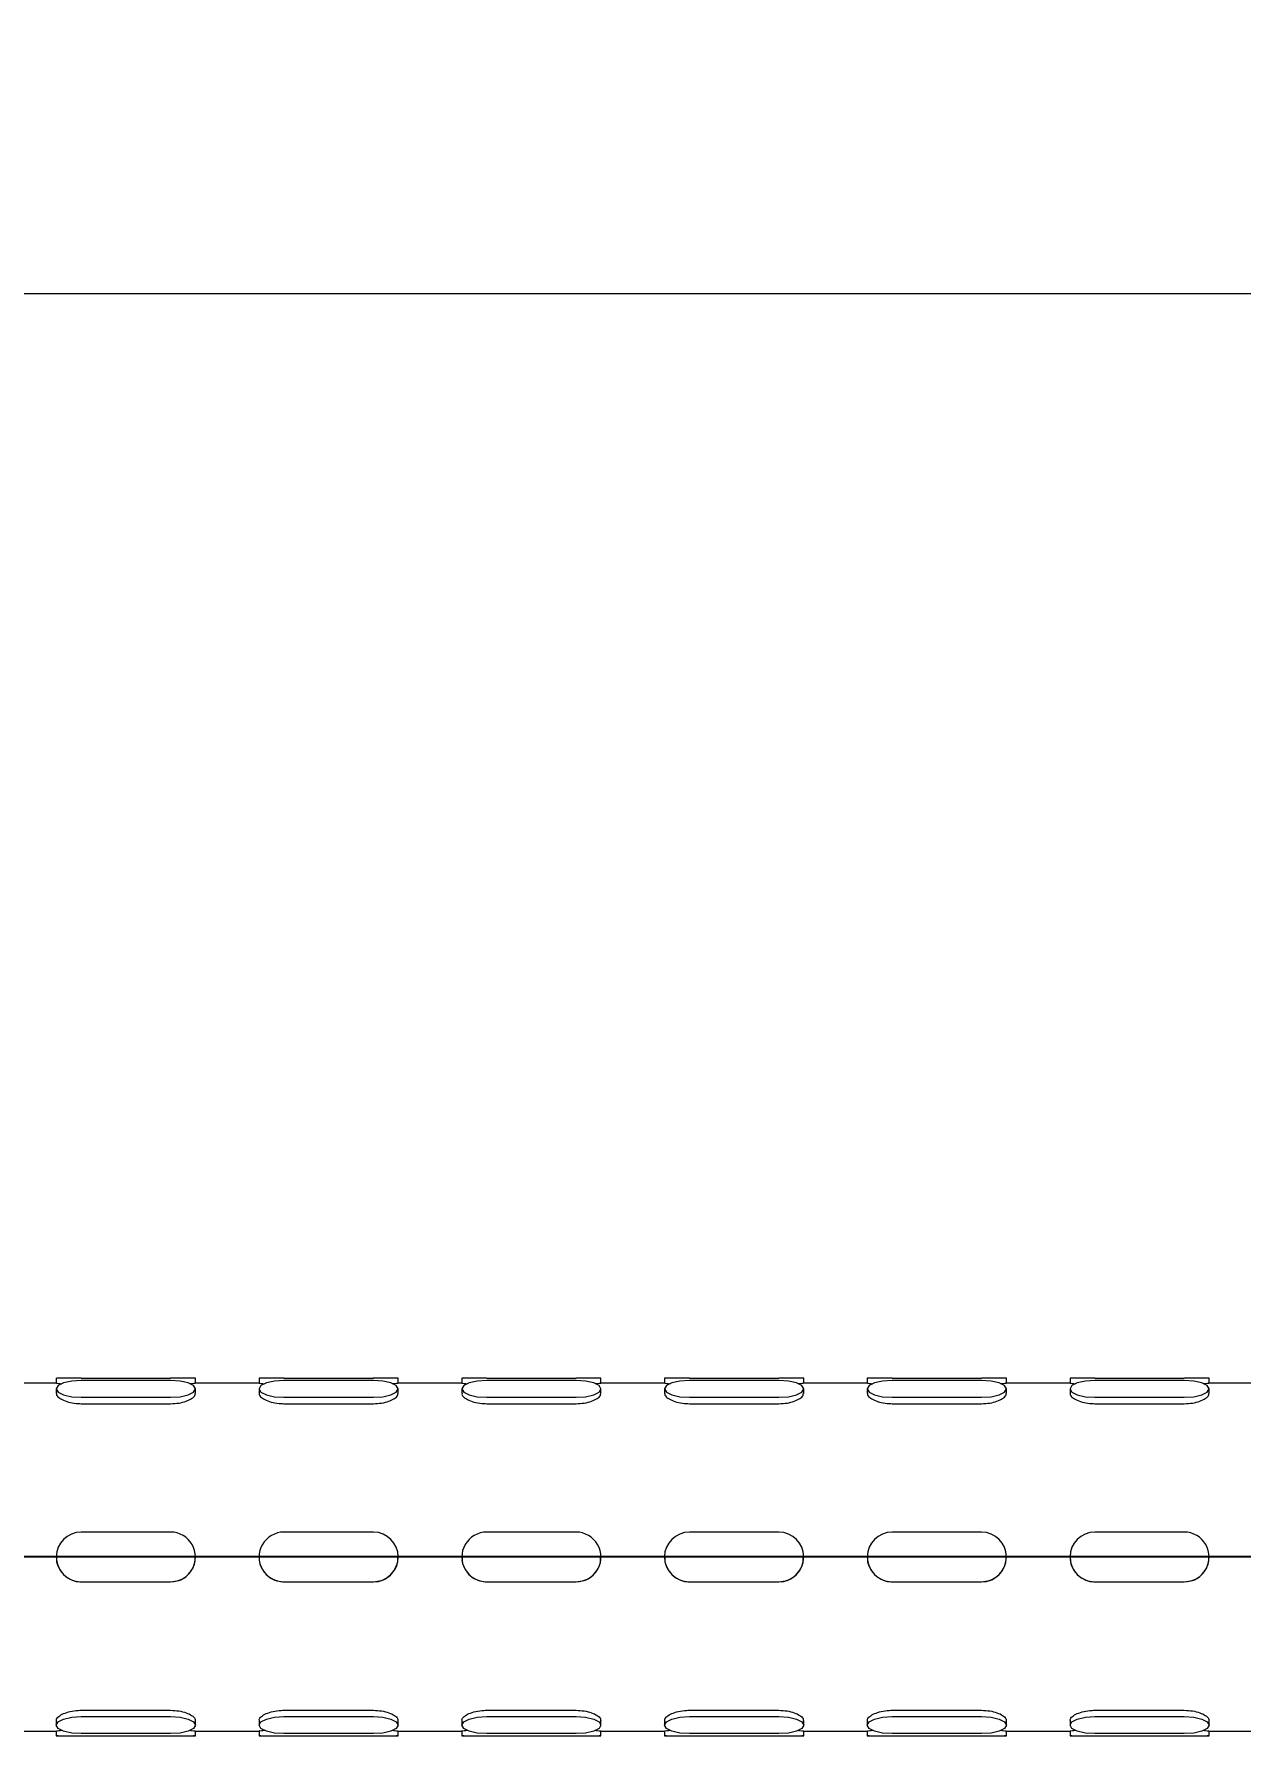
# Model space of a CAD drawing. Extents: x 0 to 2170, y 0 to 1590.
# Drawn here: x 549.4 to 670.3, y 1110.3 to 1280.7 of the extents above; entities that cross this region are included whole.
import ezdxf

# ---------------------------------------------------------------- set-up
doc = ezdxf.new("R2010")
doc.units = 0
doc.header["$LTSCALE"] = 10
doc.header["$MEASUREMENT"] = 0
doc.header["$PDMODE"] = 3
doc.header["$PDSIZE"] = -10
for name, pattern in [('CENTERX2', [20.32, 12.7, -2.54, 2.54, -2.54]), ('SLD-中心线', [34.29, 30.48, -1.27, 1.27, -1.27]), ('SLD-实线', [0])]:
    doc.linetypes.add(name, pattern=pattern)
doc.layers.get('0').update_dxf_attribs({"linetype": 'CONTINUOUS'})
doc.layers.get('DEFPOINTS').update_dxf_attribs({"linetype": 'CONTINUOUS'})
doc.layers.add('中心线层', color=1, linetype='CENTERX2', lineweight=25)
doc.styles.add('Daelim Dimension', font='')
doc.styles.get('Daelim Dimension').set_extended_font_data('나눔고딕')
doc.dimstyles.new('DEFAULT', dxfattribs={"dimscale": 2, "dimtxt": 2, "dimasz": 2, "dimexe": 0, "dimexo": 2, "dimgap": 1, "dimtad": 1, "dimdec": 0, "dimzin": 9, "dimdsep": 46, "dimtxsty": 'Daelim Dimension', "dimcen": 0.5, "dimclrd": 5, "dimclre": 5, "dimclrt": 256, "dimadec": 1, "dimazin": 0, "dimtfac": 1, "dimtdec": 0, "dimtix": 1, "dimtmove": 0, "dimatfit": 3, "dimfxl": 1, "dimtolj": 1, "dimtzin": 1, "dimlwd": 9, "dimlwe": 9, "dimarcsym": 0})

# ---------------------------------------------------------------- blocks, each defined once
blk = doc.blocks.new('SW_CENTERMARKSYMBOL_1')
at = {"layer": '中心线层', "color": 0}
blk.add_line((-1.25, 0), (-155.077, 0), dxfattribs=at)
blk = doc.blocks.new('*D4')
at = {"color": 5, "lineweight": 9, "transparency": 16777216}
for p, q in [((172.36, 1171.43), (172.36, 1254.66)), ((768.34, 1254.66), (176.36, 1254.66)), ((772.34, 1132.23), (772.34, 1254.66))]:
    blk.add_line(p, q, dxfattribs=at)
at = {"color": 5, "transparency": 16777216}
for points in [[(176.36, 1255.33), (176.36, 1253.99), (172.36, 1254.66)], [(768.34, 1255.33), (768.34, 1253.99), (772.34, 1254.66)]]:
    blk.add_solid(points, dxfattribs=at)
at = {"layer": 'DEFPOINTS', "color": 0, "transparency": 16777216}
for p in [(172.36, 1254.66), (172.36, 1167.43), (772.34, 1128.23)]:
    blk.add_point(p, dxfattribs=at)
at = {"color": 7, "transparency": 16777216, "insert": (481.06, 1267.55), "char_height": 20, "attachment_point": 5, "style": 'Daelim Dimension'}
blk.add_mtext('\\A1;600', dxfattribs=at)

msp = doc.modelspace()

# ---------------------------------------------------------------- linework, layer by layer
at = {"color": 7, "linetype": 'SLD-实线', "lineweight": 15}
for p, q in [((551.68, 1145.64), (545.25, 1145.64)), ((551.65, 1146.14), (551.65, 1145.64)), ((551.65, 1145.06), (551.65, 1144.59)), ((554.14, 1146.14), (563.09, 1146.14)), ((563.09, 1145.91), (554.14, 1145.91)), ((571.98, 1145.64), (565.55, 1145.64)), ((565.58, 1145.64), (565.58, 1146.14)), ((565.58, 1144.59), (565.58, 1145.06)), ((571.95, 1146.14), (571.95, 1145.64)), ((571.95, 1145.06), (571.95, 1144.59)), ((574.44, 1146.14), (583.39, 1146.14)), ((583.39, 1145.91), (574.44, 1145.91)), ((592.28, 1145.64), (585.85, 1145.64)), ((585.88, 1145.64), (585.88, 1146.14)), ((585.88, 1144.59), (585.88, 1145.06)), ((592.25, 1146.14), (592.25, 1145.64)), ((592.25, 1145.06), (592.25, 1144.59)), ((594.74, 1146.14), (603.69, 1146.14)), ((603.69, 1145.91), (594.74, 1145.91)), ((612.58, 1145.64), (606.15, 1145.64)), ((606.18, 1145.64), (606.18, 1146.14)), ((606.18, 1144.59), (606.18, 1145.06)), ((612.55, 1146.14), (612.55, 1145.64)), ((612.55, 1145.06), (612.55, 1144.59)), ((615.03, 1146.14), (623.99, 1146.14)), ((623.99, 1145.91), (615.03, 1145.91)), ((632.87, 1145.64), (626.44, 1145.64)), ((626.48, 1145.64), (626.48, 1146.14)), ((626.48, 1144.59), (626.48, 1145.06)), ((632.84, 1146.14), (632.84, 1145.64)), ((632.84, 1145.06), (632.84, 1144.59)), ((635.33, 1146.14), (644.29, 1146.14)), ((644.29, 1145.91), (635.33, 1145.91)), ((653.17, 1145.64), (646.74, 1145.64)), ((646.77, 1145.64), (646.77, 1146.14)), ((646.77, 1144.59), (646.77, 1145.06)), ((653.14, 1146.14), (653.14, 1145.64)), ((653.14, 1145.06), (653.14, 1144.59)), ((655.63, 1146.14), (664.58, 1146.14)), ((664.58, 1145.91), (655.63, 1145.91)), ((673.47, 1145.64), (667.04, 1145.64)), ((667.07, 1145.64), (667.07, 1146.14)), ((667.07, 1144.59), (667.07, 1145.06)), ((554.14, 1144.21), (563.09, 1144.21)), ((554.14, 1143.57), (563.09, 1143.57)), ((574.44, 1144.21), (583.39, 1144.21)), ((574.44, 1143.57), (583.39, 1143.57)), ((594.74, 1144.21), (603.69, 1144.21)), ((594.74, 1143.57), (603.69, 1143.57)), ((615.03, 1144.21), (623.99, 1144.21)), ((615.03, 1143.57), (623.99, 1143.57)), ((635.33, 1144.21), (644.29, 1144.21)), ((635.33, 1143.57), (644.29, 1143.57)), ((655.63, 1144.21), (664.58, 1144.21)), ((655.63, 1143.57), (664.58, 1143.57)), ((563.09, 1130.72), (554.14, 1130.72)), ((583.39, 1130.72), (574.44, 1130.72)), ((603.69, 1130.72), (594.74, 1130.72)), ((623.99, 1130.72), (615.03, 1130.72)), ((644.29, 1130.72), (635.33, 1130.72)), ((664.58, 1130.72), (655.63, 1130.72)), ((551.65, 1128.23), (551.65, 1128.23)), ((565.58, 1128.23), (565.58, 1128.23)), ((571.95, 1128.23), (571.95, 1128.23)), ((585.88, 1128.23), (585.88, 1128.23)), ((592.25, 1128.23), (592.25, 1128.23)), ((606.18, 1128.23), (606.18, 1128.23)), ((612.55, 1128.23), (612.55, 1128.23)), ((626.48, 1128.23), (626.48, 1128.23)), ((632.84, 1128.23), (632.84, 1128.23)), ((646.77, 1128.23), (646.77, 1128.23)), ((653.14, 1128.23), (653.14, 1128.23)), ((667.07, 1128.23), (667.07, 1128.23)), ((554.14, 1125.75), (563.09, 1125.75)), ((554.14, 1125.75), (563.09, 1125.75)), ((574.44, 1125.75), (583.39, 1125.75)), ((574.44, 1125.75), (583.39, 1125.75)), ((594.74, 1125.75), (603.69, 1125.75)), ((594.74, 1125.75), (603.69, 1125.75)), ((615.03, 1125.75), (623.99, 1125.75)), ((615.03, 1125.75), (623.99, 1125.75)), ((635.33, 1125.75), (644.29, 1125.75)), ((635.33, 1125.75), (644.29, 1125.75)), ((655.63, 1125.75), (664.58, 1125.75)), ((655.63, 1125.75), (664.58, 1125.75)), ((554.14, 1112.89), (563.09, 1112.89)), ((574.44, 1112.89), (583.39, 1112.89)), ((594.74, 1112.89), (603.69, 1112.89)), ((615.03, 1112.89), (623.99, 1112.89)), ((635.33, 1112.89), (644.29, 1112.89)), ((655.63, 1112.89), (664.58, 1112.89)), ((545.28, 1110.81), (551.65, 1110.81)), ((551.65, 1111.87), (551.65, 1111.4)), ((551.65, 1110.82), (551.65, 1110.32)), ((554.14, 1112.25), (563.09, 1112.25)), ((565.58, 1111.4), (565.58, 1111.87)), ((565.58, 1110.32), (565.58, 1110.82)), ((565.58, 1110.81), (571.95, 1110.81)), ((571.95, 1111.87), (571.95, 1111.4)), ((571.95, 1110.82), (571.95, 1110.32)), ((574.44, 1112.25), (583.39, 1112.25)), ((585.88, 1111.4), (585.88, 1111.87)), ((585.88, 1110.32), (585.88, 1110.82)), ((585.88, 1110.81), (592.25, 1110.81)), ((592.25, 1111.87), (592.25, 1111.4)), ((592.25, 1110.82), (592.25, 1110.32)), ((594.74, 1112.25), (603.69, 1112.25)), ((606.18, 1111.4), (606.18, 1111.87)), ((606.18, 1110.32), (606.18, 1110.82)), ((606.18, 1110.81), (612.55, 1110.81)), ((612.55, 1111.87), (612.55, 1111.4)), ((612.55, 1110.82), (612.55, 1110.32)), ((615.03, 1112.25), (623.99, 1112.25)), ((626.48, 1111.4), (626.48, 1111.87)), ((626.48, 1110.32), (626.48, 1110.82)), ((626.48, 1110.81), (632.84, 1110.81)), ((632.84, 1111.87), (632.84, 1111.4)), ((632.84, 1110.82), (632.84, 1110.32)), ((635.33, 1112.25), (644.29, 1112.25)), ((646.77, 1111.4), (646.77, 1111.87)), ((646.77, 1110.32), (646.77, 1110.82)), ((646.77, 1110.81), (653.14, 1110.81)), ((653.14, 1111.87), (653.14, 1111.4)), ((653.14, 1110.82), (653.14, 1110.32)), ((655.63, 1112.25), (664.58, 1112.25)), ((667.07, 1111.4), (667.07, 1111.87)), ((667.07, 1110.32), (667.07, 1110.82)), ((667.07, 1110.81), (673.44, 1110.81)), ((563.09, 1110.55), (554.14, 1110.55)), ((554.14, 1110.32), (563.09, 1110.32)), ((563.09, 1110.31), (554.14, 1110.31)), ((583.39, 1110.55), (574.44, 1110.55)), ((574.44, 1110.32), (583.39, 1110.32)), ((583.39, 1110.31), (574.44, 1110.31)), ((603.69, 1110.55), (594.74, 1110.55)), ((594.74, 1110.32), (603.69, 1110.32)), ((603.69, 1110.31), (594.74, 1110.31)), ((623.99, 1110.55), (615.03, 1110.55)), ((615.03, 1110.32), (623.99, 1110.32)), ((623.99, 1110.31), (615.03, 1110.31)), ((644.29, 1110.55), (635.33, 1110.55)), ((635.33, 1110.32), (644.29, 1110.32)), ((644.29, 1110.31), (635.33, 1110.31)), ((664.58, 1110.55), (655.63, 1110.55)), ((655.63, 1110.32), (664.58, 1110.32)), ((664.58, 1110.31), (655.63, 1110.31))]:
    msp.add_line(p, q, dxfattribs=at)
at = {"color": 7, "linetype": 'SLD-实线', "lineweight": 15, "flags": 128}
for points in [[(554.14, 1145.91), (553.19, 1145.84), (552.38, 1145.66), (551.84, 1145.38), (551.65, 1145.06), (551.84, 1144.73), (552.38, 1144.46), (553.19, 1144.27), (554.14, 1144.21)], [(563.09, 1144.21), (564.05, 1144.27), (564.85, 1144.46), (565.39, 1144.73), (565.58, 1145.06), (565.39, 1145.38), (564.85, 1145.66), (564.05, 1145.84), (563.09, 1145.91)], [(574.44, 1145.91), (573.49, 1145.84), (572.68, 1145.66), (572.14, 1145.38), (571.95, 1145.06), (572.14, 1144.73), (572.68, 1144.46), (573.49, 1144.27), (574.44, 1144.21)], [(583.39, 1144.21), (584.34, 1144.27), (585.15, 1144.46), (585.69, 1144.73), (585.88, 1145.06), (585.69, 1145.38), (585.15, 1145.66), (584.34, 1145.84), (583.39, 1145.91)], [(594.74, 1145.91), (593.78, 1145.84), (592.98, 1145.66), (592.44, 1145.38), (592.25, 1145.06), (592.44, 1144.73), (592.98, 1144.46), (593.78, 1144.27), (594.74, 1144.21)], [(603.69, 1144.21), (604.64, 1144.27), (605.45, 1144.46), (605.99, 1144.73), (606.18, 1145.06), (605.99, 1145.38), (605.45, 1145.66), (604.64, 1145.84), (603.69, 1145.91)], [(615.03, 1145.91), (614.08, 1145.84), (613.27, 1145.66), (612.74, 1145.38), (612.55, 1145.06), (612.74, 1144.73), (613.27, 1144.46), (614.08, 1144.27), (615.03, 1144.21)], [(623.99, 1144.21), (624.94, 1144.27), (625.75, 1144.46), (626.29, 1144.73), (626.48, 1145.06), (626.29, 1145.38), (625.75, 1145.66), (624.94, 1145.84), (623.99, 1145.91)], [(635.33, 1145.91), (634.38, 1145.84), (633.57, 1145.66), (633.03, 1145.38), (632.84, 1145.06), (633.03, 1144.73), (633.57, 1144.46), (634.38, 1144.27), (635.33, 1144.21)], [(644.29, 1144.21), (645.24, 1144.27), (646.05, 1144.46), (646.58, 1144.73), (646.77, 1145.06), (646.58, 1145.38), (646.05, 1145.66), (645.24, 1145.84), (644.29, 1145.91)], [(655.63, 1145.91), (654.68, 1145.84), (653.87, 1145.66), (653.33, 1145.38), (653.14, 1145.06), (653.33, 1144.73), (653.87, 1144.46), (654.68, 1144.27), (655.63, 1144.21)], [(664.58, 1144.21), (665.54, 1144.27), (666.34, 1144.46), (666.88, 1144.73), (667.07, 1145.06), (666.88, 1145.38), (666.34, 1145.66), (665.54, 1145.84), (664.58, 1145.91)], [(554.14, 1110.55), (553.19, 1110.61), (552.38, 1110.8), (551.84, 1111.07), (551.65, 1111.4), (551.84, 1111.72), (552.38, 1112), (553.19, 1112.19), (554.14, 1112.25)], [(563.09, 1112.25), (564.05, 1112.19), (564.85, 1112), (565.39, 1111.72), (565.58, 1111.4), (565.39, 1111.07), (564.85, 1110.8), (564.05, 1110.61), (563.09, 1110.55)], [(574.44, 1110.55), (573.49, 1110.61), (572.68, 1110.8), (572.14, 1111.07), (571.95, 1111.4), (572.14, 1111.72), (572.68, 1112), (573.49, 1112.19), (574.44, 1112.25)], [(583.39, 1112.25), (584.34, 1112.19), (585.15, 1112), (585.69, 1111.72), (585.88, 1111.4), (585.69, 1111.07), (585.15, 1110.8), (584.34, 1110.61), (583.39, 1110.55)], [(594.74, 1110.55), (593.78, 1110.61), (592.98, 1110.8), (592.44, 1111.07), (592.25, 1111.4), (592.44, 1111.72), (592.98, 1112), (593.78, 1112.19), (594.74, 1112.25)], [(603.69, 1112.25), (604.64, 1112.19), (605.45, 1112), (605.99, 1111.72), (606.18, 1111.4), (605.99, 1111.07), (605.45, 1110.8), (604.64, 1110.61), (603.69, 1110.55)], [(615.03, 1110.55), (614.08, 1110.61), (613.27, 1110.8), (612.74, 1111.07), (612.55, 1111.4), (612.74, 1111.72), (613.27, 1112), (614.08, 1112.19), (615.03, 1112.25)], [(623.99, 1112.25), (624.94, 1112.19), (625.75, 1112), (626.29, 1111.72), (626.48, 1111.4), (626.29, 1111.07), (625.75, 1110.8), (624.94, 1110.61), (623.99, 1110.55)], [(635.33, 1110.55), (634.38, 1110.61), (633.57, 1110.8), (633.03, 1111.07), (632.84, 1111.4), (633.03, 1111.72), (633.57, 1112), (634.38, 1112.19), (635.33, 1112.25)], [(644.29, 1112.25), (645.24, 1112.19), (646.05, 1112), (646.58, 1111.72), (646.77, 1111.4), (646.58, 1111.07), (646.05, 1110.8), (645.24, 1110.61), (644.29, 1110.55)], [(655.63, 1110.55), (654.68, 1110.61), (653.87, 1110.8), (653.33, 1111.07), (653.14, 1111.4), (653.33, 1111.72), (653.87, 1112), (654.68, 1112.19), (655.63, 1112.25)], [(664.58, 1112.25), (665.54, 1112.19), (666.34, 1112), (666.88, 1111.72), (667.07, 1111.4), (666.88, 1111.07), (666.34, 1110.8), (665.54, 1110.61), (664.58, 1110.55)], [(554.14, 1110.31), (553.19, 1110.31), (552.38, 1110.31), (551.84, 1110.32), (551.65, 1110.32), (551.84, 1110.32), (552.38, 1110.32), (553.19, 1110.32), (554.14, 1110.32)], [(563.09, 1110.32), (564.05, 1110.32), (564.85, 1110.32), (565.39, 1110.32), (565.58, 1110.32), (565.39, 1110.32), (564.85, 1110.31), (564.05, 1110.31), (563.09, 1110.31)], [(574.44, 1110.31), (573.49, 1110.31), (572.68, 1110.31), (572.14, 1110.32), (571.95, 1110.32), (572.14, 1110.32), (572.68, 1110.32), (573.49, 1110.32), (574.44, 1110.32)], [(583.39, 1110.32), (584.34, 1110.32), (585.15, 1110.32), (585.69, 1110.32), (585.88, 1110.32), (585.69, 1110.32), (585.15, 1110.31), (584.34, 1110.31), (583.39, 1110.31)], [(594.74, 1110.31), (593.78, 1110.31), (592.98, 1110.31), (592.44, 1110.32), (592.25, 1110.32), (592.44, 1110.32), (592.98, 1110.32), (593.78, 1110.32), (594.74, 1110.32)], [(603.69, 1110.32), (604.64, 1110.32), (605.45, 1110.32), (605.99, 1110.32), (606.18, 1110.32), (605.99, 1110.32), (605.45, 1110.31), (604.64, 1110.31), (603.69, 1110.31)], [(615.03, 1110.31), (614.08, 1110.31), (613.27, 1110.31), (612.74, 1110.32), (612.55, 1110.32), (612.74, 1110.32), (613.27, 1110.32), (614.08, 1110.32), (615.03, 1110.32)], [(623.99, 1110.32), (624.94, 1110.32), (625.75, 1110.32), (626.29, 1110.32), (626.48, 1110.32), (626.29, 1110.32), (625.75, 1110.31), (624.94, 1110.31), (623.99, 1110.31)], [(635.33, 1110.31), (634.38, 1110.31), (633.57, 1110.31), (633.03, 1110.32), (632.84, 1110.32), (633.03, 1110.32), (633.57, 1110.32), (634.38, 1110.32), (635.33, 1110.32)], [(644.29, 1110.32), (645.24, 1110.32), (646.05, 1110.32), (646.58, 1110.32), (646.77, 1110.32), (646.58, 1110.32), (646.05, 1110.31), (645.24, 1110.31), (644.29, 1110.31)], [(655.63, 1110.31), (654.68, 1110.31), (653.87, 1110.31), (653.33, 1110.32), (653.14, 1110.32), (653.33, 1110.32), (653.87, 1110.32), (654.68, 1110.32), (655.63, 1110.32)], [(664.58, 1110.32), (665.54, 1110.32), (666.34, 1110.32), (666.88, 1110.32), (667.07, 1110.32), (666.88, 1110.32), (666.34, 1110.31), (665.54, 1110.31), (664.58, 1110.31)]]:
    msp.add_lwpolyline(points, dxfattribs=at)
at = {"color": 7, "linetype": 'SLD-实线', "lineweight": 15}
for centre, radius, start, end in [((553.52, -78.96), 1225.1, 89.9709, 90.08724), ((563.72, -79), 1225.14, 89.91276, 90.0291), ((573.82, -79), 1225.14, 89.9709, 90.08724), ((584.01, -78.96), 1225.1, 89.91276, 90.0291), ((594.11, -78.99), 1225.13, 89.9709, 90.08724), ((604.31, -78.99), 1225.13, 89.91276, 90.0291), ((614.41, -78.99), 1225.12, 89.9709, 90.08724), ((624.61, -78.98), 1225.12, 89.91276, 90.0291), ((634.71, -78.97), 1225.11, 89.9709, 90.08724), ((644.91, -78.99), 1225.12, 89.91276, 90.0291), ((655.01, -78.98), 1225.12, 89.9709, 90.08724), ((665.21, -78.99), 1225.12, 89.91276, 90.0291), ((554.14, 1128.23), 2.49, 90, 270), ((563.09, 1128.23), 2.49, 269.9998, 90.0002), ((574.44, 1128.23), 2.49, 89.9998, 270.0002), ((583.39, 1128.23), 2.49, 270, 90), ((594.74, 1128.23), 2.49, 89.9999, 270.0001), ((603.69, 1128.23), 2.49, 269.9999, 90.0001), ((615.03, 1128.23), 2.49, 90.0001, 269.9999), ((623.99, 1128.23), 2.49, 270, 90), ((635.33, 1128.23), 2.49, 90, 270), ((644.29, 1128.23), 2.49, 270.0001, 89.9999), ((655.63, 1128.23), 2.49, 90, 270), ((664.58, 1128.23), 2.49, 269.9999, 90.0001)]:
    msp.add_arc(centre, radius, start, end, dxfattribs=at)
for points, knots in [([(551.68, 1145.63), (551.67, 1145.63), (551.64, 1145.64), (551.81, 1145.61), (552.09, 1145.58), (552.2, 1145.57)], [0, 0, 0, 0, 0.163651, 0.669952, 1, 1, 1, 1]), ([(565.02, 1145.57), (565.08, 1145.58), (565.34, 1145.6), (565.55, 1145.63), (565.55, 1145.63), (565.55, 1145.63)], [0, 0, 0, 0, 0.159899, 0.668018, 1, 1, 1, 1]), ([(571.98, 1145.63), (571.97, 1145.63), (571.94, 1145.64), (572.11, 1145.61), (572.39, 1145.58), (572.5, 1145.57)], [0, 0, 0, 0, 0.163651, 0.669952, 1, 1, 1, 1]), ([(585.32, 1145.57), (585.38, 1145.58), (585.63, 1145.6), (585.84, 1145.63), (585.85, 1145.63), (585.85, 1145.63)], [0, 0, 0, 0, 0.159899, 0.668017, 1, 1, 1, 1]), ([(592.28, 1145.63), (592.27, 1145.63), (592.24, 1145.64), (592.41, 1145.61), (592.69, 1145.58), (592.8, 1145.57)], [0, 0, 0, 0, 0.163651, 0.66995, 1, 1, 1, 1]), ([(605.62, 1145.57), (605.68, 1145.58), (605.93, 1145.6), (606.14, 1145.63), (606.14, 1145.63), (606.15, 1145.63)], [0, 0, 0, 0, 0.1599019, 0.6680179, 1, 1, 1, 1]), ([(612.58, 1145.63), (612.57, 1145.63), (612.54, 1145.64), (612.71, 1145.61), (612.99, 1145.58), (613.1, 1145.57)], [0, 0, 0, 0, 0.16365, 0.66995, 1, 1, 1, 1]), ([(625.91, 1145.57), (625.98, 1145.58), (626.23, 1145.6), (626.44, 1145.63), (626.44, 1145.63), (626.44, 1145.63)], [0, 0, 0, 0, 0.1599045, 0.6680191, 1, 1, 1, 1]), ([(632.87, 1145.63), (632.87, 1145.63), (632.83, 1145.64), (633.01, 1145.61), (633.29, 1145.58), (633.4, 1145.57)], [0, 0, 0, 0, 0.163651, 0.66995, 1, 1, 1, 1]), ([(646.21, 1145.57), (646.27, 1145.58), (646.53, 1145.6), (646.74, 1145.63), (646.74, 1145.63), (646.74, 1145.63)], [0, 0, 0, 0, 0.159902, 0.668019, 1, 1, 1, 1]), ([(653.17, 1145.63), (653.16, 1145.63), (653.13, 1145.64), (653.3, 1145.61), (653.58, 1145.58), (653.69, 1145.57)], [0, 0, 0, 0, 0.163651, 0.66995, 1, 1, 1, 1]), ([(666.51, 1145.57), (666.57, 1145.58), (666.83, 1145.6), (667.04, 1145.63), (667.04, 1145.63), (667.04, 1145.63)], [0, 0, 0, 0, 0.159903, 0.668019, 1, 1, 1, 1]), ([(551.68, 1144.59), (551.67, 1144.56), (551.64, 1144.44), (551.86, 1144.19), (552.34, 1143.9), (553.03, 1143.67), (553.67, 1143.58), (554.04, 1143.58), (554.14, 1143.57)], [0, 0, 0, 0, 0.070498, 0.282952, 0.496156, 0.711255, 0.926475, 1, 1, 1, 1]), ([(563.09, 1143.57), (563.37, 1143.59), (563.93, 1143.61), (564.67, 1143.81), (565.23, 1144.08), (565.55, 1144.36), (565.55, 1144.52), (565.55, 1144.59)], [0, 0, 0, 0, 0.213249, 0.426446, 0.641012, 0.856496, 1, 1, 1, 1]), ([(571.98, 1144.59), (571.97, 1144.56), (571.94, 1144.44), (572.16, 1144.19), (572.63, 1143.9), (573.33, 1143.67), (573.97, 1143.58), (574.34, 1143.58), (574.44, 1143.57)], [0, 0, 0, 0, 0.070498, 0.282952, 0.496155, 0.711251, 0.926475, 1, 1, 1, 1]), ([(583.39, 1143.57), (583.67, 1143.59), (584.23, 1143.61), (584.97, 1143.81), (585.53, 1144.08), (585.85, 1144.36), (585.85, 1144.52), (585.85, 1144.59)], [0, 0, 0, 0, 0.21325, 0.426444, 0.641013, 0.856496, 1, 1, 1, 1]), ([(592.28, 1144.59), (592.27, 1144.56), (592.24, 1144.44), (592.46, 1144.19), (592.93, 1143.9), (593.63, 1143.67), (594.27, 1143.58), (594.64, 1143.58), (594.74, 1143.57)], [0, 0, 0, 0, 0.070498, 0.282951, 0.496155, 0.711253, 0.926475, 1, 1, 1, 1]), ([(603.69, 1143.57), (603.97, 1143.59), (604.52, 1143.61), (605.27, 1143.81), (605.83, 1144.08), (606.15, 1144.36), (606.15, 1144.52), (606.15, 1144.59)], [0, 0, 0, 0, 0.213248, 0.426444, 0.641013, 0.856495, 1, 1, 1, 1]), ([(612.58, 1144.59), (612.57, 1144.56), (612.53, 1144.44), (612.76, 1144.19), (613.23, 1143.9), (613.92, 1143.67), (614.56, 1143.58), (614.94, 1143.58), (615.03, 1143.57)], [0, 0, 0, 0, 0.070498, 0.282952, 0.496156, 0.711254, 0.926477, 1, 1, 1, 1]), ([(623.99, 1143.57), (624.27, 1143.59), (624.82, 1143.61), (625.57, 1143.81), (626.12, 1144.08), (626.45, 1144.36), (626.44, 1144.52), (626.44, 1144.59)], [0, 0, 0, 0, 0.213248, 0.426444, 0.641013, 0.856495, 1, 1, 1, 1]), ([(632.87, 1144.59), (632.87, 1144.56), (632.83, 1144.44), (633.06, 1144.19), (633.53, 1143.9), (634.22, 1143.67), (634.86, 1143.58), (635.24, 1143.58), (635.33, 1143.57)], [0, 0, 0, 0, 0.070498, 0.282952, 0.496157, 0.711255, 0.926475, 1, 1, 1, 1]), ([(644.29, 1143.57), (644.56, 1143.59), (645.12, 1143.61), (645.86, 1143.81), (646.42, 1144.08), (646.74, 1144.36), (646.74, 1144.52), (646.74, 1144.59)], [0, 0, 0, 0, 0.213248, 0.426444, 0.641012, 0.856495, 1, 1, 1, 1]), ([(653.17, 1144.59), (653.16, 1144.56), (653.13, 1144.44), (653.35, 1144.19), (653.83, 1143.9), (654.52, 1143.67), (655.16, 1143.58), (655.53, 1143.58), (655.63, 1143.57)], [0, 0, 0, 0, 0.070498, 0.282952, 0.496157, 0.711254, 0.926476, 1, 1, 1, 1]), ([(664.58, 1143.57), (664.86, 1143.59), (665.42, 1143.61), (666.16, 1143.81), (666.72, 1144.08), (667.04, 1144.36), (667.04, 1144.52), (667.04, 1144.59)], [0, 0, 0, 0, 0.213249, 0.426445, 0.641013, 0.856496, 1, 1, 1, 1]), ([(551.68, 1128.23), (551.67, 1128.14), (551.64, 1127.77), (551.86, 1127.14), (552.34, 1126.45), (553.03, 1125.96), (553.67, 1125.76), (554.04, 1125.75), (554.14, 1125.75)], [0, 0, 0, 0, 0.070496, 0.28295, 0.496154, 0.711255, 0.926475, 1, 1, 1, 1]), ([(563.09, 1125.75), (563.37, 1125.77), (563.93, 1125.83), (564.67, 1126.25), (565.23, 1126.88), (565.55, 1127.58), (565.55, 1128.05), (565.55, 1128.24)], [0, 0, 0, 0, 0.213249, 0.426446, 0.641011, 0.856495, 1, 1, 1, 1]), ([(571.98, 1128.23), (571.97, 1128.14), (571.94, 1127.77), (572.16, 1127.14), (572.63, 1126.45), (573.33, 1125.96), (573.97, 1125.76), (574.34, 1125.75), (574.44, 1125.75)], [0, 0, 0, 0, 0.070495, 0.28295, 0.496153, 0.711252, 0.926475, 1, 1, 1, 1]), ([(583.39, 1125.75), (583.67, 1125.77), (584.23, 1125.83), (584.97, 1126.25), (585.53, 1126.88), (585.85, 1127.58), (585.85, 1128.05), (585.85, 1128.24)], [0, 0, 0, 0, 0.21325, 0.426444, 0.641012, 0.856495, 1, 1, 1, 1]), ([(592.28, 1128.23), (592.27, 1128.14), (592.24, 1127.77), (592.46, 1127.14), (592.93, 1126.45), (593.63, 1125.96), (594.27, 1125.76), (594.64, 1125.75), (594.74, 1125.75)], [0, 0, 0, 0, 0.070496, 0.28295, 0.496153, 0.711253, 0.926475, 1, 1, 1, 1]), ([(603.69, 1125.75), (603.97, 1125.77), (604.52, 1125.83), (605.27, 1126.25), (605.83, 1126.88), (606.15, 1127.58), (606.15, 1128.05), (606.15, 1128.24)], [0, 0, 0, 0, 0.213248, 0.426444, 0.641012, 0.856494, 1, 1, 1, 1]), ([(612.58, 1128.23), (612.57, 1128.14), (612.53, 1127.77), (612.76, 1127.14), (613.23, 1126.45), (613.92, 1125.96), (614.56, 1125.76), (614.94, 1125.75), (615.03, 1125.75)], [0, 0, 0, 0, 0.070496, 0.28295, 0.496154, 0.711255, 0.926477, 1, 1, 1, 1]), ([(623.99, 1125.75), (624.27, 1125.77), (624.82, 1125.83), (625.57, 1126.25), (626.12, 1126.88), (626.45, 1127.58), (626.44, 1128.05), (626.44, 1128.24)], [0, 0, 0, 0, 0.213248, 0.426444, 0.641012, 0.856494, 1, 1, 1, 1]), ([(632.87, 1128.23), (632.87, 1128.14), (632.83, 1127.77), (633.06, 1127.14), (633.53, 1126.45), (634.22, 1125.96), (634.86, 1125.76), (635.24, 1125.75), (635.33, 1125.75)], [0, 0, 0, 0, 0.070496, 0.28295, 0.496155, 0.711255, 0.926475, 1, 1, 1, 1]), ([(644.29, 1125.75), (644.56, 1125.77), (645.12, 1125.83), (645.86, 1126.25), (646.42, 1126.88), (646.74, 1127.58), (646.74, 1128.05), (646.74, 1128.24)], [0, 0, 0, 0, 0.213248, 0.426444, 0.641011, 0.856494, 1, 1, 1, 1]), ([(653.17, 1128.23), (653.16, 1128.14), (653.13, 1127.77), (653.35, 1127.14), (653.83, 1126.45), (654.52, 1125.96), (655.16, 1125.76), (655.53, 1125.75), (655.63, 1125.75)], [0, 0, 0, 0, 0.070496, 0.28295, 0.496154, 0.711255, 0.926476, 1, 1, 1, 1]), ([(664.58, 1125.75), (664.86, 1125.77), (665.42, 1125.83), (666.16, 1126.25), (666.72, 1126.88), (667.04, 1127.58), (667.04, 1128.05), (667.04, 1128.24)], [0, 0, 0, 0, 0.213249, 0.426444, 0.641012, 0.856495, 1, 1, 1, 1]), ([(551.68, 1111.87), (551.67, 1111.9), (551.64, 1112.02), (551.86, 1112.27), (552.34, 1112.56), (553.03, 1112.79), (553.67, 1112.88), (554.04, 1112.88), (554.14, 1112.89)], [0, 0, 0, 0, 0.070492, 0.282949, 0.496152, 0.711254, 0.926475, 1, 1, 1, 1]), ([(563.09, 1112.89), (563.37, 1112.87), (563.93, 1112.85), (564.67, 1112.65), (565.23, 1112.38), (565.55, 1112.09), (565.55, 1111.93), (565.55, 1111.87)], [0, 0, 0, 0, 0.21325, 0.426445, 0.641012, 0.856498, 1, 1, 1, 1]), ([(571.98, 1111.87), (571.97, 1111.9), (571.94, 1112.02), (572.16, 1112.27), (572.63, 1112.56), (573.33, 1112.79), (573.97, 1112.88), (574.34, 1112.88), (574.44, 1112.89)], [0, 0, 0, 0, 0.070492, 0.282948, 0.496152, 0.71125, 0.926475, 1, 1, 1, 1]), ([(583.39, 1112.89), (583.67, 1112.87), (584.23, 1112.85), (584.97, 1112.65), (585.53, 1112.38), (585.85, 1112.09), (585.85, 1111.93), (585.85, 1111.87)], [0, 0, 0, 0, 0.213251, 0.426442, 0.641012, 0.856498, 1, 1, 1, 1]), ([(592.28, 1111.87), (592.27, 1111.9), (592.24, 1112.02), (592.46, 1112.27), (592.93, 1112.56), (593.63, 1112.79), (594.27, 1112.88), (594.64, 1112.88), (594.74, 1112.89)], [0, 0, 0, 0, 0.070492, 0.282948, 0.496151, 0.711252, 0.926475, 1, 1, 1, 1]), ([(603.69, 1112.89), (603.97, 1112.87), (604.52, 1112.85), (605.27, 1112.65), (605.83, 1112.38), (606.15, 1112.09), (606.15, 1111.93), (606.15, 1111.87)], [0, 0, 0, 0, 0.213249, 0.426442, 0.641012, 0.856498, 1, 1, 1, 1]), ([(612.58, 1111.87), (612.57, 1111.9), (612.53, 1112.02), (612.76, 1112.27), (613.23, 1112.56), (613.92, 1112.79), (614.56, 1112.88), (614.94, 1112.88), (615.03, 1112.89)], [0, 0, 0, 0, 0.070492, 0.282949, 0.496152, 0.711253, 0.926477, 1, 1, 1, 1]), ([(623.99, 1112.89), (624.27, 1112.87), (624.82, 1112.85), (625.57, 1112.65), (626.12, 1112.38), (626.45, 1112.09), (626.44, 1111.93), (626.44, 1111.87)], [0, 0, 0, 0, 0.213249, 0.426442, 0.641012, 0.856498, 1, 1, 1, 1]), ([(632.87, 1111.87), (632.87, 1111.9), (632.83, 1112.02), (633.06, 1112.27), (633.53, 1112.56), (634.22, 1112.79), (634.86, 1112.88), (635.24, 1112.88), (635.33, 1112.89)], [0, 0, 0, 0, 0.070492, 0.282948, 0.496153, 0.711254, 0.926475, 1, 1, 1, 1]), ([(644.29, 1112.89), (644.56, 1112.87), (645.12, 1112.85), (645.86, 1112.65), (646.42, 1112.38), (646.74, 1112.09), (646.74, 1111.93), (646.74, 1111.87)], [0, 0, 0, 0, 0.213249, 0.426442, 0.641011, 0.856498, 1, 1, 1, 1]), ([(653.17, 1111.87), (653.16, 1111.9), (653.13, 1112.02), (653.35, 1112.27), (653.83, 1112.56), (654.52, 1112.79), (655.16, 1112.88), (655.53, 1112.88), (655.63, 1112.89)], [0, 0, 0, 0, 0.070492, 0.282949, 0.496153, 0.711254, 0.926476, 1, 1, 1, 1]), ([(664.58, 1112.89), (664.86, 1112.87), (665.42, 1112.85), (666.16, 1112.65), (666.72, 1112.38), (667.04, 1112.09), (667.04, 1111.93), (667.04, 1111.87)], [0, 0, 0, 0, 0.21325, 0.426443, 0.641012, 0.856498, 1, 1, 1, 1]), ([(551.68, 1110.82), (551.67, 1110.82), (551.64, 1110.81), (551.82, 1110.84), (552.1, 1110.87), (552.21, 1110.88)], [0, 0, 0, 0, 0.171709, 0.669947, 1, 1, 1, 1]), ([(565.01, 1110.88), (565.08, 1110.88), (565.33, 1110.85), (565.55, 1110.82), (565.55, 1110.82), (565.55, 1110.82)], [0, 0, 0, 0, 0.162468, 0.662663, 1, 1, 1, 1]), ([(571.98, 1110.82), (571.97, 1110.82), (571.94, 1110.81), (572.11, 1110.84), (572.39, 1110.87), (572.51, 1110.88)], [0, 0, 0, 0, 0.171709, 0.669947, 1, 1, 1, 1]), ([(585.31, 1110.88), (585.38, 1110.88), (585.63, 1110.85), (585.84, 1110.82), (585.85, 1110.82), (585.85, 1110.82)], [0, 0, 0, 0, 0.162468, 0.662662, 1, 1, 1, 1]), ([(592.28, 1110.82), (592.27, 1110.82), (592.24, 1110.81), (592.41, 1110.84), (592.69, 1110.87), (592.8, 1110.88)], [0, 0, 0, 0, 0.171708, 0.669945, 1, 1, 1, 1]), ([(605.61, 1110.88), (605.67, 1110.88), (605.93, 1110.85), (606.14, 1110.82), (606.15, 1110.82), (606.15, 1110.82)], [0, 0, 0, 0, 0.162471, 0.662663, 1, 1, 1, 1]), ([(612.58, 1110.82), (612.57, 1110.82), (612.53, 1110.81), (612.71, 1110.84), (612.99, 1110.87), (613.1, 1110.88)], [0, 0, 0, 0, 0.1717088, 0.6699465, 1, 1, 1, 1]), ([(625.91, 1110.88), (625.97, 1110.88), (626.23, 1110.85), (626.44, 1110.82), (626.44, 1110.82), (626.45, 1110.82)], [0, 0, 0, 0, 0.162471, 0.662663, 1, 1, 1, 1]), ([(632.88, 1110.82), (632.87, 1110.82), (632.83, 1110.81), (633.01, 1110.84), (633.29, 1110.87), (633.4, 1110.88)], [0, 0, 0, 0, 0.171708, 0.669945, 1, 1, 1, 1]), ([(646.21, 1110.88), (646.27, 1110.88), (646.53, 1110.85), (646.74, 1110.82), (646.74, 1110.82), (646.74, 1110.82)], [0, 0, 0, 0, 0.162468, 0.662663, 1, 1, 1, 1]), ([(653.17, 1110.82), (653.16, 1110.82), (653.13, 1110.81), (653.31, 1110.84), (653.59, 1110.87), (653.7, 1110.88)], [0, 0, 0, 0, 0.171709, 0.669946, 1, 1, 1, 1]), ([(666.5, 1110.88), (666.57, 1110.88), (666.82, 1110.85), (667.04, 1110.82), (667.04, 1110.82), (667.04, 1110.82)], [0, 0, 0, 0, 0.1624692, 0.6626627, 1, 1, 1, 1])]:
    msp.add_open_spline(points, degree=3, knots=knots, dxfattribs=at)
at = {"layer": '中心线层', "linetype": 'SLD-中心线', "lineweight": 0}
msp.add_line((803.62, 1128.23), (166.55, 1128.23), dxfattribs=at)

# ---------------------------------------------------------------- block references
at = {"layer": '中心线层', "xscale": 3.980000000000018, "yscale": 3.980000000000018, "zscale": 3.980000000000018}
msp.add_blockref('SW_CENTERMARKSYMBOL_1', (772.34, 1128.23), dxfattribs=at)

# ---------------------------------------------------------------- dimensions: what is measured, and where the dimension line sits
dim = msp.add_linear_dim(base=(172.36, 1254.66), p1=(772.34, 1128.23), p2=(172.36, 1167.43), dimstyle='DEFAULT', override={"dimtxt": 10, "dimclrd": 5, "dimclre": 5, "dimclrt": 7, "dimtfill": 0})
dim.commit()
dim.dimension.update_dxf_attribs({"geometry": '*D4', "text_midpoint": (481.06, 1254.66), "dimtype": 128})

doc.saveas('drawing.dxf')
